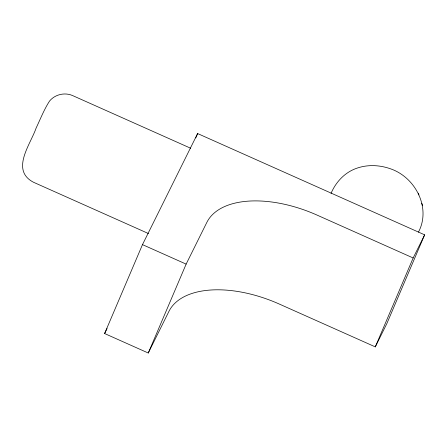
<?xml version="1.0" encoding="UTF-8"?>
<svg xmlns="http://www.w3.org/2000/svg" width="447" height="447" viewBox="0 0 447 447"><rect width="100%" height="100%" fill="white"/><g stroke="black" fill="none" stroke-linecap="round" stroke-linejoin="round"><path stroke-width="0.67" d="M104.604 333.535L142.481 244.632L197.619 133.547L424.65 234.837L386.778 323.74L375.29 346.883L279.241 304.027A95.647 51.612 23.1 0 0 168.944 311.358L148.264 353.013L104.604 333.535L107.084 328.545M195.758 137.922L197.619 133.547M148.264 353.013L186.136 264.11L206.816 222.455A95.647 51.612 23.1 0 1 317.113 215.124L413.162 257.975L424.65 234.837M375.29 346.883L413.162 257.975M331.048 193.367C336.055 181.543 345.492 171.682 357.946 167.848C369.58 164.083 382.213 165.295 393.421 169.916C416.688 179.728 430.819 208.933 418.442 232.144M190.651 148.236L72.531 95.541C64.686 92.132 54.959 94.423 49.539 101.072C44.085 109.526 40.426 118.958 36.134 128.015C30.597 144.297 10.197 170.184 33.542 182.275L148.482 233.557M142.481 244.632L186.136 264.11M418.308 193.16L418.895 194.886M421.806 203.34L422.538 205.503"/></g></svg>
